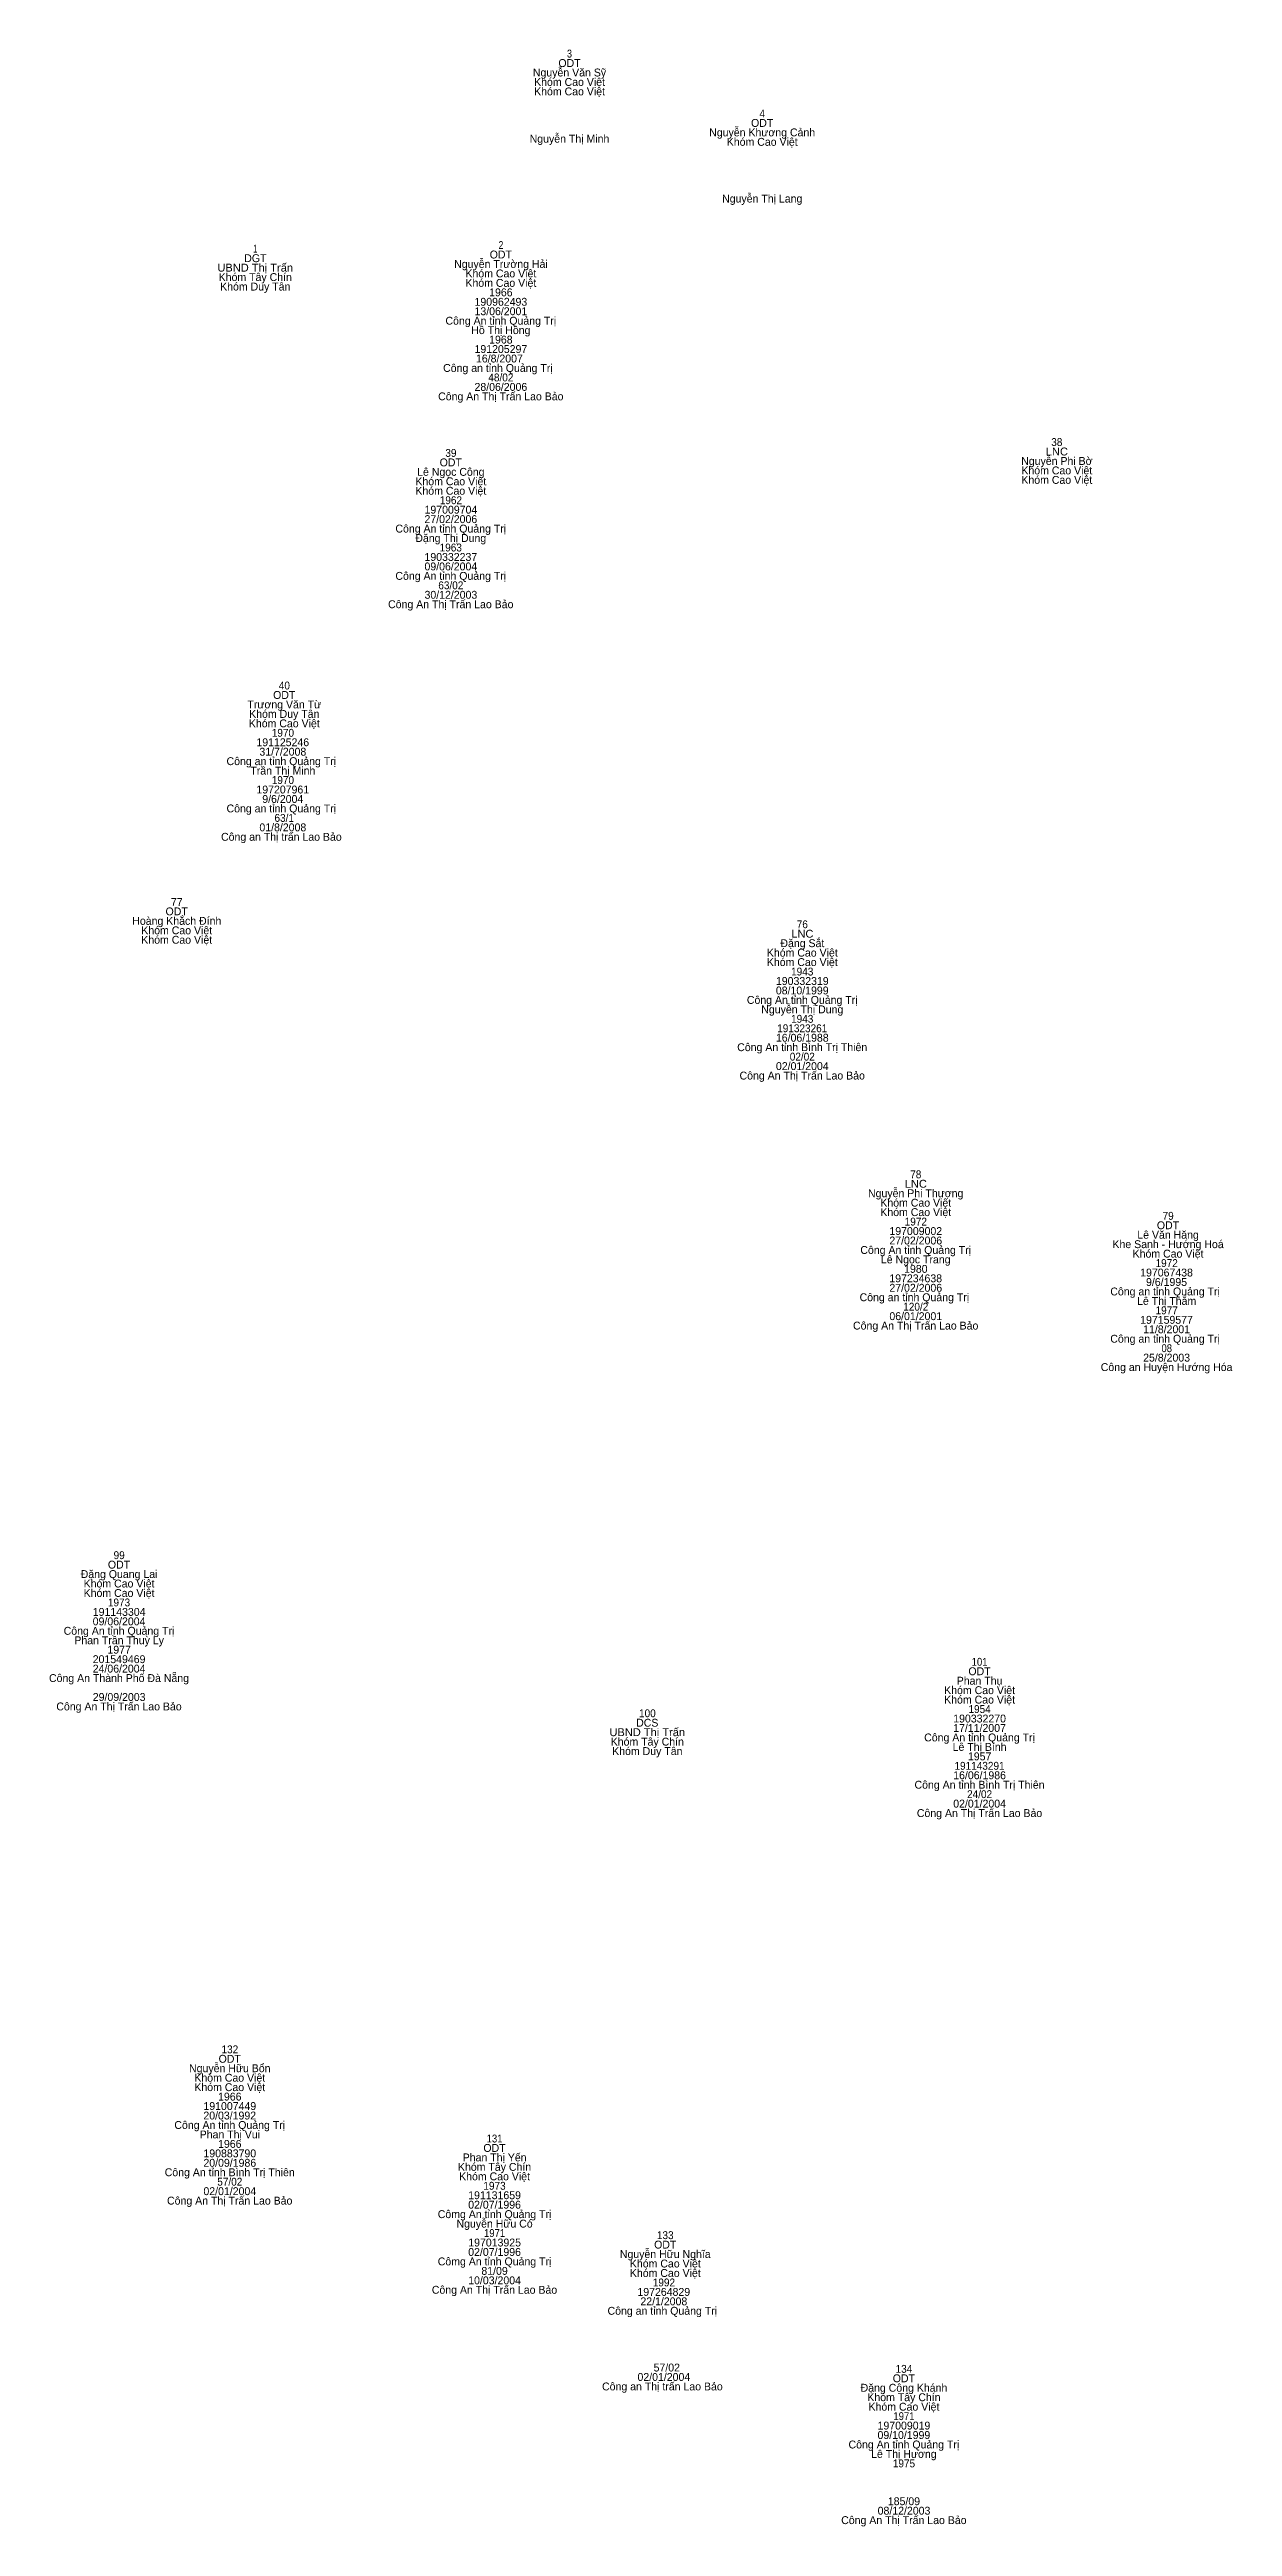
# Model space of a CAD drawing. Header units: metres. Extents: x 536493 to 536999, y 1836994 to 1837506.
# Drawn here: x 536492.8 to 536582.9, y 1837316.9 to 1837505.5 of the extents above; entities that cross this region are included whole.
import ezdxf
from ezdxf.enums import TextEntityAlignment as Align

# ---------------------------------------------------------------- set-up
doc = ezdxf.new("R2010")
doc.units = ezdxf.units.M
doc.header["$LTSCALE"] = 0.24
doc.layers.add('1', color=7, linetype='Continuous')

msp = doc.modelspace()

# ---------------------------------------------------------------- texts
at = {"layer": '1'}
for s, p in [('Nguyễn Văn Sỹ', (536532.375, 1837503.42)), ('ODT', (536532.375, 1837504.14)), ('Khóm Cao Việt', (536532.38, 1837502.7)), ('Khóm Cao Việt', (536532.38, 1837501.98)), ('ODT', (536547.045, 1837499.58)), ('Nguyễn Thị Minh', (536532.375, 1837498.38)), ('Nguyễn Khương Cảnh', (536547.045, 1837498.86)), ('Khóm Cao Việt', (536547.05, 1837498.14)), ('Nguyễn Thị Lang', (536547.05, 1837493.82)), ('DGT', (536508.455, 1837489.28)), ('Nguyễn Trường Hải', (536527.155, 1837488.84)), ('ODT', (536527.145, 1837489.56)), ('Khóm Tây Chín', (536508.45, 1837487.84)), ('Khóm Duy Tân', (536508.45, 1837487.12)), ('Khóm Cao Việt', (536527.15, 1837488.12)), ('Khóm Cao Việt', (536527.15, 1837487.4)), ('1966', (536527.15, 1837486.68)), ('Công An tỉnh Quảng Trị', (536527.145, 1837484.52)), ('190962493', (536527.15, 1837485.96)), ('13/06/2001', (536527.15, 1837485.24)), ('Hồ Thị Hồng', (536527.15, 1837483.8)), ('1968', (536527.15, 1837483.08)), ('Công an tỉnh Quảng Trị  ', (536527.145, 1837480.92)), ('191205297', (536527.15, 1837482.36)), ('16/8/2007 ', (536527.15, 1837481.64)), ('Công An Thị Trấn Lao Bảo', (536527.145, 1837478.76)), ('28/06/2006', (536527.15, 1837479.48)), ('ODT', (536523.335, 1837473.73)), ('Nguyễn Phi Bờ', (536569.485, 1837473.84)), ('Khóm Cao Việt', (536569.48, 1837473.12)), ('Khóm Cao Việt', (536523.34, 1837472.29)), ('Khóm Cao Việt', (536523.34, 1837471.57)), ('Lê Ngọc Công', (536523.34, 1837473.01)), ('Khóm Cao Việt', (536569.48, 1837472.4)), ('27/02/2006', (536523.34, 1837469.41)), ('197009704', (536523.345, 1837470.13)), ('Công An tỉnh Quảng Trị', (536523.335, 1837468.69)), ('Đặng Thị Dung', (536523.335, 1837467.97)), ('09/06/2004', (536523.34, 1837465.81)), ('190332237', (536523.34, 1837466.53)), ('Công An tỉnh Quảng Trị', (536523.335, 1837465.09)), ('30/12/2003', (536523.345, 1837463.65)), ('Công An Thị Trấn Lao Bảo', (536523.335, 1837462.93)), ('Trương Văn Từ', (536510.66, 1837455.3)), ('Khóm Duy Tân', (536510.66, 1837454.58)), ('ODT', (536510.655, 1837456.02)), ('Khóm Cao Việt', (536510.66, 1837453.86)), ('191125246 ', (536510.655, 1837452.42)), ('Công an tỉnh Quảng Trị  ', (536510.655, 1837450.98)), ('31/7/2008 ', (536510.66, 1837451.7)), ('Trần Thị Minh ', (536510.66, 1837450.26)), ('197207961 ', (536510.655, 1837448.82)), ('Công an tỉnh Quảng Trị  ', (536510.655, 1837447.38)), ('9/6/2004 ', (536510.655, 1837448.1)), ('Công an Thị trấn Lao Bảo  ', (536510.66, 1837445.22)), ('01/8/2008 ', (536510.66, 1837445.94)), ('ODT', (536502.465, 1837439.54)), ('77', (536502.475, 1837440.26)), ('Hoàng Khắch Đính', (536502.475, 1837438.82)), ('Khóm Cao Việt', (536502.47, 1837438.1)), ('Khóm Cao Việt', (536502.47, 1837437.38)), ('Đặng Sắt', (536550.105, 1837437.12)), ('Khóm Cao Việt', (536550.1, 1837436.4)), ('Khóm Cao Việt', (536550.1, 1837435.68)), ('08/10/1999', (536550.095, 1837433.52)), ('190332319', (536550.1, 1837434.24)), ('Công An tỉnh Quảng Trị', (536550.095, 1837432.8)), ('Nguyễn Thị Dung', (536550.1, 1837432.08)), ('16/06/1988', (536550.1, 1837429.92)), ('Công An tỉnh Bình Trị Thiên', (536550.095, 1837429.2)), ('Công An Thị Trấn Lao Bảo', (536550.095, 1837427.04)), ('02/01/2004', (536550.1, 1837427.76)), ('Nguyễn Phi Thượng', (536558.735, 1837418.08)), ('Khóm Cao Việt', (536558.74, 1837417.36)), ('Khóm Cao Việt', (536558.74, 1837416.64)), ('197009002', (536558.74, 1837415.2)), ('Lê Văn Hăng', (536577.95, 1837414.92)), ('ODT', (536577.945, 1837415.64)), ('Công An tỉnh Quảng Trị', (536558.735, 1837413.76)), ('Lê Ngọc Trang', (536558.735, 1837413.04)), ('27/02/2006', (536558.74, 1837414.48)), ('Khe Sanh - Hướng Hoá', (536577.95, 1837414.2)), ('Khóm Cao Việt', (536577.95, 1837413.48)), ('27/02/2006', (536558.74, 1837410.88)), ('197234638', (536558.735, 1837411.6)), ('1980', (536558.745, 1837412.32)), ('197067438 ', (536577.945, 1837412.04)), ('9/6/1995 ', (536577.945, 1837411.32)), ('Công an tỉnh Quảng Trị ', (536558.745, 1837410.16)), ('Công an tỉnh Quảng Trị  ', (536577.945, 1837410.6)), ('Lê Thị Thắm ', (536577.955, 1837409.88)), ('Công An Thị Trấn Lao Bảo', (536558.735, 1837408)), ('06/01/2001', (536558.74, 1837408.72)), ('197159577 ', (536577.945, 1837408.44)), ('11/8/2001 ', (536577.95, 1837407.72)), ('Công an tỉnh Quảng Trị  ', (536577.945, 1837407)), ('25/8/2003 ', (536577.95, 1837405.56)), ('Công an Huyện Hướng Hóa ', (536577.95, 1837404.84)), ('Đặng Quang Lai', (536498.08, 1837389.08)), ('Khóm Cao Việt', (536498.08, 1837388.36)), ('ODT', (536498.075, 1837389.8)), ('Khóm Cao Việt', (536498.08, 1837387.64)), ('Công An tỉnh Quảng Trị', (536498.075, 1837384.76)), ('09/06/2004', (536498.08, 1837385.48)), ('191143304', (536498.085, 1837386.2)), ('Phan Trần Thuỳ Ly', (536498.085, 1837384.04)), ('201549469', (536498.08, 1837382.6)), ('1977', (536498.085, 1837383.32)), ('Công An Thành Phố Đà Nẵng', (536498.075, 1837381.16)), ('24/06/2004', (536498.08, 1837381.88)), ('Phan Thụ', (536563.6, 1837380.96)), ('ODT', (536563.595, 1837381.68)), ('Công An Thị Trấn Lao Bảo', (536498.075, 1837379)), ('29/09/2003', (536498.085, 1837379.72)), ('Khóm Cao Việt', (536563.6, 1837380.24)), ('Khóm Cao Việt', (536563.6, 1837379.52)), ('DCS', (536538.295, 1837377.76)), ('17/11/2007', (536563.595, 1837377.36)), ('190332270', (536563.6, 1837378.08)), ('Khóm Tây Chín', (536538.3, 1837376.32)), ('Khóm Duy Tân', (536538.3, 1837375.6)), ('Công An tỉnh Quảng Trị', (536563.595, 1837376.64)), ('Lê Thị Bình', (536563.6, 1837375.92)), ('1957', (536563.605, 1837375.2)), ('16/06/1986', (536563.6, 1837373.76)), ('Công An tỉnh Bình Trị Thiên', (536563.595, 1837373.04)), ('02/01/2004', (536563.6, 1837371.6)), ('Công An Thị Trấn Lao Bảo', (536563.595, 1837370.88)), ('Nguyễn Hữu Bổn', (536506.51, 1837351.45)), ('Khóm Cao Việt', (536506.51, 1837350.73)), ('ODT', (536506.505, 1837352.17)), ('Khóm Cao Việt', (536506.51, 1837350.01)), ('1966', (536506.51, 1837349.29)), ('Công An tỉnh Quảng Trị', (536506.505, 1837347.13)), ('20/03/1992', (536506.505, 1837347.85)), ('191007449', (536506.51, 1837348.57)), ('Phan Thị Vui', (536506.515, 1837346.41)), ('190883790', (536506.51, 1837344.97)), ('1966', (536506.51, 1837345.69)), ('ODT', (536526.665, 1837345.38)), ('Công An tỉnh Bình Trị Thiên', (536506.505, 1837343.53)), ('20/09/1986', (536506.51, 1837344.25)), ('Khóm Tây Chín', (536526.67, 1837343.94)), ('Khóm Cao Việt', (536526.67, 1837343.22)), ('Phan Thị Yến', (536526.675, 1837344.66)), ('Công An Thị Trấn Lao Bảo', (536506.505, 1837341.37)), ('02/01/2004', (536506.51, 1837342.09)), ('02/07/1996', (536526.67, 1837341.06)), ('191131659', (536526.67, 1837341.78)), ('Cômg An tỉnh Quảng Trị', (536526.67, 1837340.34)), ('Nguyễn Hữu Có', (536526.67, 1837339.62)), ('02/07/1996', (536526.67, 1837337.46)), ('197013925', (536526.675, 1837338.18)), ('Nguyễn Hữu Nghĩa', (536539.665, 1837337.3)), ('ODT', (536539.665, 1837338.02)), ('Cômg An tỉnh Quảng Trị', (536526.67, 1837336.74)), ('81/09', (536526.67, 1837336.02)), ('Khóm Cao Việt', (536539.67, 1837336.58)), ('Khóm Cao Việt', (536539.67, 1837335.86)), ('Công An Thị Trấn Lao Bảo', (536526.665, 1837334.58)), ('10/03/2004', (536526.67, 1837335.3)), ('197264829 ', (536539.665, 1837334.42)), ('22/1/2008 ', (536539.67, 1837333.7)), ('Công an tỉnh Quảng Trị  ', (536539.665, 1837332.98)), ('02/01/2004 ', (536539.67, 1837327.94)), (' 57/02', (536539.67, 1837328.66)), ('Công an Thị trấn Lao Bảo  ', (536539.67, 1837327.22)), ('Đặng Công Khánh', (536557.84, 1837327.12)), ('Khóm Tây Chín', (536557.84, 1837326.4)), ('ODT', (536557.835, 1837327.84)), ('Khóm Cao Việt', (536557.84, 1837325.68)), ('197009019', (536557.84, 1837324.24)), ('Công An tỉnh Quảng Trị', (536557.835, 1837322.8)), ('09/10/1999', (536557.835, 1837323.52)), ('Lê Thị Hương', (536557.835, 1837322.08)), ('185/09', (536557.84, 1837318.48)), ('Công An Thị Trấn Lao Bảo', (536557.835, 1837317.04)), ('08/12/2003', (536557.845, 1837317.76))]:
    msp.add_text(s, height=0.6, dxfattribs=at).set_placement(p, align=Align.CENTER)
for s, width, p in [('3', 0.85, (536532.375, 1837504.86)), ('4', 0.9, (536547.05, 1837500.3)), ('2', 0.8, (536527.155, 1837490.28)), ('UBND Thị Trấn', 1.05, (536508.445, 1837488.56)), ('1', 0.75, (536508.45, 1837490)), ('48/02', 0.95, (536527.15, 1837480.2)), ('38', 0.95, (536569.48, 1837475.28)), ('39', 0.95, (536523.345, 1837474.45)), ('LNC', 1.05, (536569.485, 1837474.56)), ('1962', 0.95, (536523.345, 1837470.85)), ('1963', 0.95, (536523.335, 1837467.25)), ('63/02', 0.95, (536523.34, 1837464.37)), ('40', 0.95, (536510.665, 1837456.74)), ('1970 ', 0.95, (536510.66, 1837453.14)), ('1970 ', 0.95, (536510.66, 1837449.54)), ('63/1', 0.95, (536510.655, 1837446.66)), ('LNC', 1.05, (536550.105, 1837437.84)), ('76', 0.95, (536550.1, 1837438.56)), ('1943', 0.95, (536550.095, 1837434.96)), ('191323261', 0.95, (536550.095, 1837430.64)), ('1943', 0.95, (536550.095, 1837431.36)), ('02/02', 0.95, (536550.1, 1837428.48)), ('LNC', 1.05, (536558.745, 1837418.8)), ('78', 0.95, (536558.74, 1837419.52)), ('1972', 0.95, (536558.745, 1837415.92)), ('79', 0.95, (536577.955, 1837416.36)), ('1972 ', 0.95, (536577.95, 1837412.76)), ('120/2', 0.95, (536558.74, 1837409.44)), ('1977 ', 0.95, (536577.95, 1837409.16)), ('08 ', 0.9, (536577.95, 1837406.28)), ('99', 0.95, (536498.085, 1837390.52)), ('1973', 0.95, (536498.075, 1837386.92)), ('101', 0.9, (536563.6, 1837382.4)), ('1954', 0.95, (536563.6, 1837378.8)), ('UBND Thị Trấn', 1.05, (536538.295, 1837377.04)), ('100', 0.95, (536538.305, 1837378.48)), ('191143291', 0.95, (536563.595, 1837374.48)), ('24/02', 0.95, (536563.6, 1837372.32)), ('132', 0.95, (536506.515, 1837352.89)), ('131', 0.9, (536526.67, 1837346.1)), ('57/02', 0.95, (536506.51, 1837342.81)), ('1973', 0.95, (536526.665, 1837342.5)), ('1971', 0.9, (536526.67, 1837338.9)), ('133', 0.95, (536539.665, 1837338.74)), ('1992 ', 0.95, (536539.67, 1837335.14)), ('134', 0.95, (536557.84, 1837328.56)), ('1971', 0.9, (536557.84, 1837324.96)), ('1975', 0.95, (536557.84, 1837321.36))]:
    msp.add_text(s, height=0.6, dxfattribs=dict(at, width=width)).set_placement(p, align=Align.CENTER)

doc.saveas('drawing.dxf')
